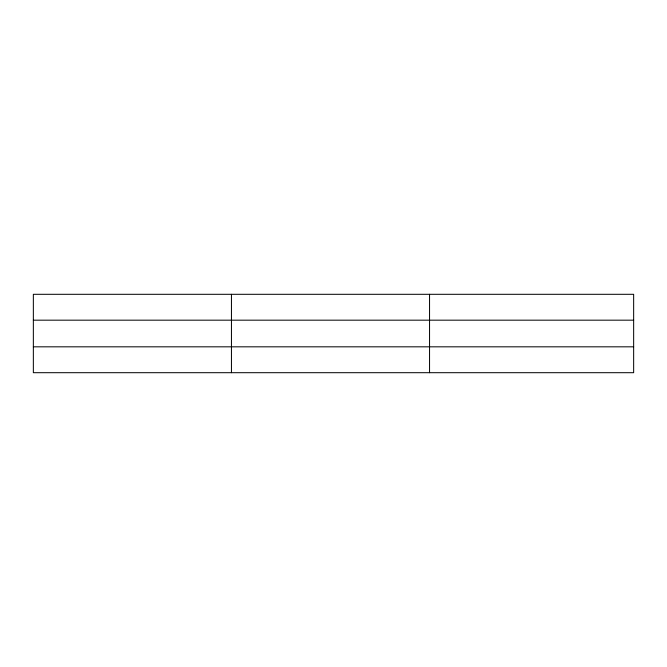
<?xml version="1.0" encoding="UTF-8"?>
<svg xmlns="http://www.w3.org/2000/svg" width="667" height="667" viewBox="0 0 667 667"><rect width="100%" height="100%" fill="white"/><g stroke="black" fill="none" stroke-linecap="round" stroke-linejoin="round"><path stroke-width="1" d="M231.449 294.305L231.449 372.695M429.548 294.305L429.548 372.695M633.65 346.823L633.65 372.695L33.35 372.695L33.35 294.305L633.65 294.305L633.65 346.823L33.35 346.823M33.35 320.177L633.65 320.177"/></g></svg>
